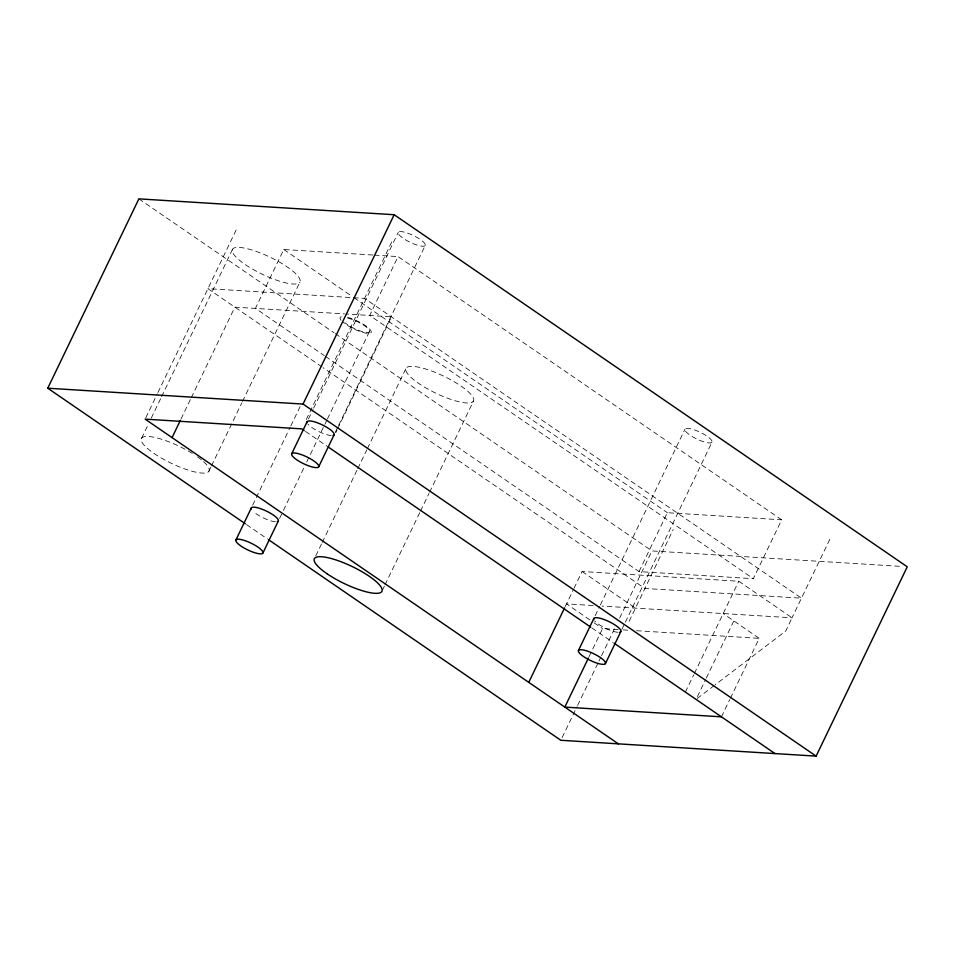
<?xml version="1.0" encoding="UTF-8"?>
<svg xmlns="http://www.w3.org/2000/svg" width="955" height="955" viewBox="0 0 955 955"><rect width="100%" height="100%" fill="white"/><g stroke="black" fill="none" stroke-linecap="round" stroke-linejoin="round"><path stroke-width="0.72" stroke-dasharray="4.78 3.58" d="M629.178 621.216L673.156 529.571M145.781 417.801L157.312 393.842M157.945 392.505L236.255 229.797M141.579 438.273L148.67 423.531M151.248 418.171L160.929 398.056M161.574 396.719L232.554 249.243M181.032 418.97L190.642 398.999M191.287 397.674L234.858 307.14L344.492 313.897M372.832 255.021L283.754 249.494L255.427 308.37L324.27 355.606M208.882 471.257L210.816 467.234M211.461 465.885L241.794 402.879M242.439 401.542L299.858 282.214A37.496 9.383 25.7 0 0 253.72 250.556A37.496 9.383 25.7 0 0 245.041 264.416A37.496 9.383 25.7 0 0 299.858 282.214M252.657 505.195L290.141 427.315M290.786 425.966L300.479 405.827M306.269 419.543L392.911 239.526M308.441 418.959L312.965 409.564M313.61 408.215L398.271 232.304M325.5 356.454L639.038 571.591L753.34 578.694L781.679 519.818L398.068 256.597L369.728 315.46L345.973 313.992M279.576 518.386L282.811 511.677M283.456 510.328L304.132 467.365M306.722 461.993L326.753 420.355M327.398 419.018L369.406 331.731M335.36 432.149L337.951 426.778M338.595 425.441L425.202 245.495A14.994 3.76 25.7 0 0 406.746 232.829A14.994 3.76 25.7 0 0 403.273 238.368A14.994 3.76 25.7 0 0 425.202 245.495M335.754 432.699L337.031 430.037M337.676 428.7L391.502 316.869L369.728 315.46L753.34 578.694M315.783 555.846L321.584 543.789M322.241 542.44L357.075 470.063M357.719 468.714L366.744 449.948M367.389 448.611L406.102 368.176M382.454 590.166L384.388 586.143M385.032 584.806L419.866 512.417M420.51 511.08L428.902 493.651M429.547 492.314L473.417 401.16A37.496 9.383 25.7 0 0 427.267 369.501A37.496 9.383 25.7 0 0 418.588 383.349A37.496 9.383 25.7 0 0 473.417 401.16M565.241 606.532L573.382 589.629M574.003 588.34L582.096 571.508L738.74 581.237L792.029 617.801L785.822 630.945L715.032 684.926M595.192 615.7L599.716 606.306M600.361 604.969L685.022 429.046M589.139 656.551L602.581 628.605L621.801 629.799M639.038 571.591L667.366 512.716L781.679 519.818M562.125 737.594L576.987 706.7M577.644 705.363L598.319 662.388M598.964 661.051L600.898 657.016M601.555 655.679L615.127 627.471M619.652 618.076L651.955 550.928L902.797 566.506M622.111 628.891L624.701 623.52M625.346 622.183L711.941 442.237A14.994 3.76 25.7 0 0 693.485 429.571A14.994 3.76 25.7 0 0 690.011 435.122A14.994 3.76 25.7 0 0 711.941 442.237M685.392 692.089L693.724 674.791M694.357 673.466L738.74 581.237M697.329 696.744L705.65 679.447M706.294 678.122L733.822 620.905M721.455 716.835L729.716 699.657M730.36 698.332L759.225 638.346L723.174 613.599M829.8 539.312L792.029 617.801L601.996 606.067M697.234 698.499L713.851 685.833M374.312 255.116L398.068 256.597M593.127 605.518L566.53 603.87L592.971 622.015M623.269 629.894L627.71 630.169M636.579 630.718L759.225 638.346M283.754 249.494L352.61 296.742M353.839 297.578L667.366 512.716M138.881 198.867L334.047 332.782M335.277 333.629L651.955 550.928M322.002 366.935L207.927 288.661L364.571 298.39L801.472 598.176L644.828 588.447L323.232 367.782M582.096 571.508L635.373 608.072M594.177 622.839L602.581 628.605M305.457 431.385L328.711 447.346M591.921 627.948L612.824 642.297M246.605 524.653L267.472 538.978M347.847 318.206A14.994 3.76 25.7 0 1 366.887 327.541A14.994 3.76 25.7 0 1 364.046 332.065A14.994 3.76 25.7 0 1 345.018 322.73M331.266 435.552A14.994 3.76 25.7 0 1 307.952 424.127M618.016 632.294A14.994 3.76 25.7 0 1 594.69 620.881M275.482 521.788A14.994 3.76 25.7 0 1 253.887 512.083M347.441 317.299A17.25 4.321 25.7 0 1 368.726 328.21A17.25 4.321 25.7 0 1 364.583 332.877A17.25 4.321 25.7 0 1 343.06 322.229M341.078 320.259A17.25 4.321 25.7 0 1 341.281 316.714M203.594 461.659A37.496 9.383 25.7 0 1 182.119 467.962A37.496 9.383 25.7 0 1 141.734 438.047A37.496 9.383 25.7 0 1 193.28 454.031M197.53 456.872A37.496 9.383 25.7 0 1 202.567 460.764"/><path stroke-width="1.43" d="M245.375 523.818L47.75 388.208L138.881 198.867L394.164 214.72L907.25 566.793L816.119 756.133L560.836 740.28L268.701 539.814M172.067 437.617L180.388 420.307M235.933 539.933L251.356 507.881M47.75 388.208L303.045 404.072L394.164 214.72M291.729 453.697L307.152 421.644M262.864 553.124A14.994 3.76 25.7 0 0 244.408 540.458A14.994 3.76 25.7 0 0 240.935 546.009A14.994 3.76 25.7 0 0 262.864 553.124L278.287 521.072M318.648 466.888A14.994 3.76 25.7 0 0 300.192 454.222A14.994 3.76 25.7 0 0 296.719 459.773A14.994 3.76 25.7 0 0 318.648 466.888L334.071 434.835M528.748 682.359L564.608 607.858M578.467 650.439L593.891 618.386M588.495 657.876L564.811 707.106L721.455 716.835M605.398 663.63A14.994 3.76 25.7 0 0 586.931 650.964A14.994 3.76 25.7 0 0 583.469 656.515A14.994 3.76 25.7 0 0 605.398 663.63L620.822 631.577M303.045 404.072L816.119 756.133M304.227 430.55L301.78 428.867L145.136 419.138L618.363 743.85M328.711 447.346L590.691 627.113M614.053 643.145L775.006 753.579M307.092 422.695A14.994 3.76 25.7 0 1 322.611 425.047A14.994 3.76 25.7 0 1 333.092 435.444M593.831 619.449A14.994 3.76 25.7 0 1 609.362 621.789A14.994 3.76 25.7 0 1 619.843 632.186M251.296 508.943A14.994 3.76 25.7 0 1 266.827 511.283A14.994 3.76 25.7 0 1 277.308 521.681M326.98 573.704A37.496 9.383 25.7 0 0 381.809 591.503A37.496 9.383 25.7 0 0 335.659 559.845A37.496 9.383 25.7 0 0 326.98 573.704"/></g></svg>
